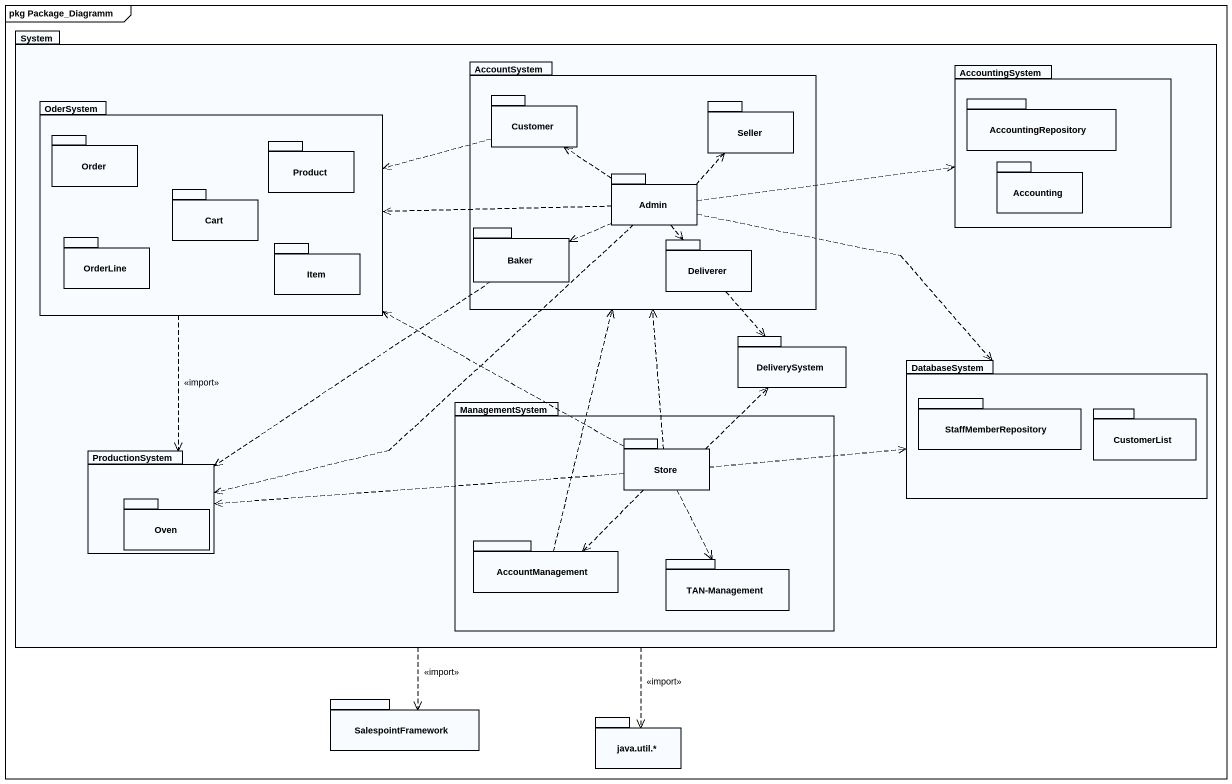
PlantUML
@startuml
mainframe pkg Package_Diagramm
package System {
  package AccountSystem {
    package Customer {
    }
    package Seller {
    }
    package Admin {
    }
    package Baker {
    }
    package Deliverer {
    }
  }
  package AccountingSystem {
    package AccountingRepository {
    }
    package Accounting {
    }
  }
  package OderSystem {
    package Order {
    }
    package Product {
    }
    package Cart {
    }
    package OrderLine {
    }
    package Item {
    }
  }
  package DeliverySystem {
  }
  package DatabaseSystem {
    package StaffMemberRepository {
    }
    package CustomerList {
    }
  }
  package ManagementSystem {
    package Store {
    }
    package AccountManagement {
    }
    package "TAN-Management" as TAN_Management {
    }
  }
  package ProductionSystem {
    package Oven {
    }
  }
}
package SalespointFramework {
}
package "java.util.*" as java_util {
}
System ..> SalespointFramework : <<import>>
System ..> java_util : <<import>>
OderSystem ..> ProductionSystem : <<import>>
Customer .left.> OderSystem
Admin .right.> AccountingSystem
Admin .left.> OderSystem
Admin .up.> Customer
Admin .up.> Seller
Admin .left.> Baker
Admin ..> Deliverer
Admin .right.> DatabaseSystem
Admin ..> ProductionSystem
Baker ..> ProductionSystem
Deliverer ..> DeliverySystem
Store .up.> AccountSystem
Store .left.> OderSystem
Store .up.> DeliverySystem
Store .right.> DatabaseSystem
Store .left.> ProductionSystem
Store ..> AccountManagement
Store ..> TAN_Management
AccountManagement .up.> AccountSystem
@enduml
